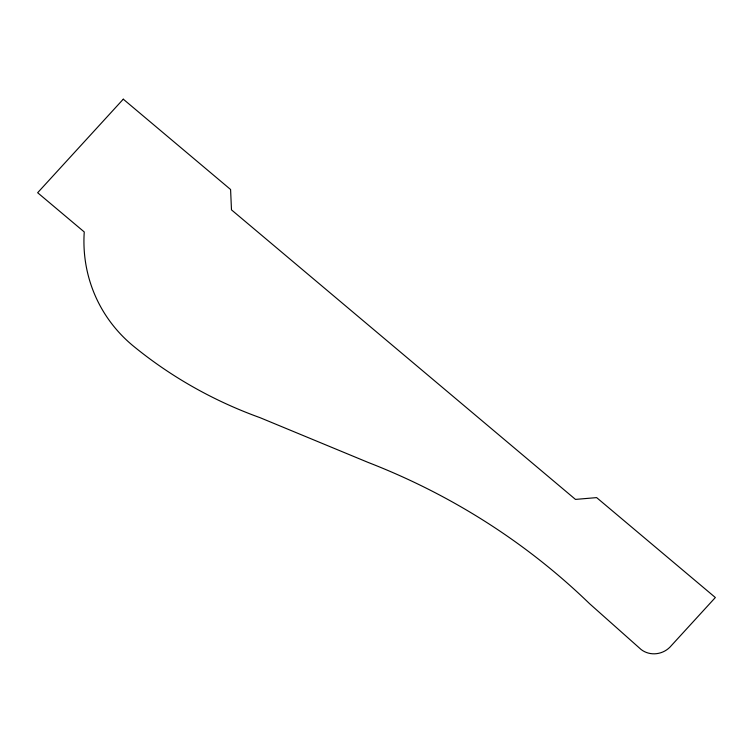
<?xml version="1.0" encoding="UTF-8"?>
<svg xmlns="http://www.w3.org/2000/svg" width="753" height="753" viewBox="0 0 753 753"><rect width="100%" height="100%" fill="white"/><g stroke="black" fill="none" stroke-linecap="round" stroke-linejoin="round"><path stroke-width="1.13" d="M123.276 99.17L37.65 192.73L84.251 231.952A150.741 142.185 -26.1 0 0 134.363 346.879A457.617 431.629 -26.1 0 0 260.03 417.67L368.245 462.474A710.484 670.142 -26.1 0 1 589.59 603.708L641.095 649.5A21.508 20.284 -26.1 0 0 671.281 645.679L715.35 597.524L596.64 497.611L575.48 499.408L231.482 209.861L230.587 189.502L123.276 99.17"/></g></svg>
